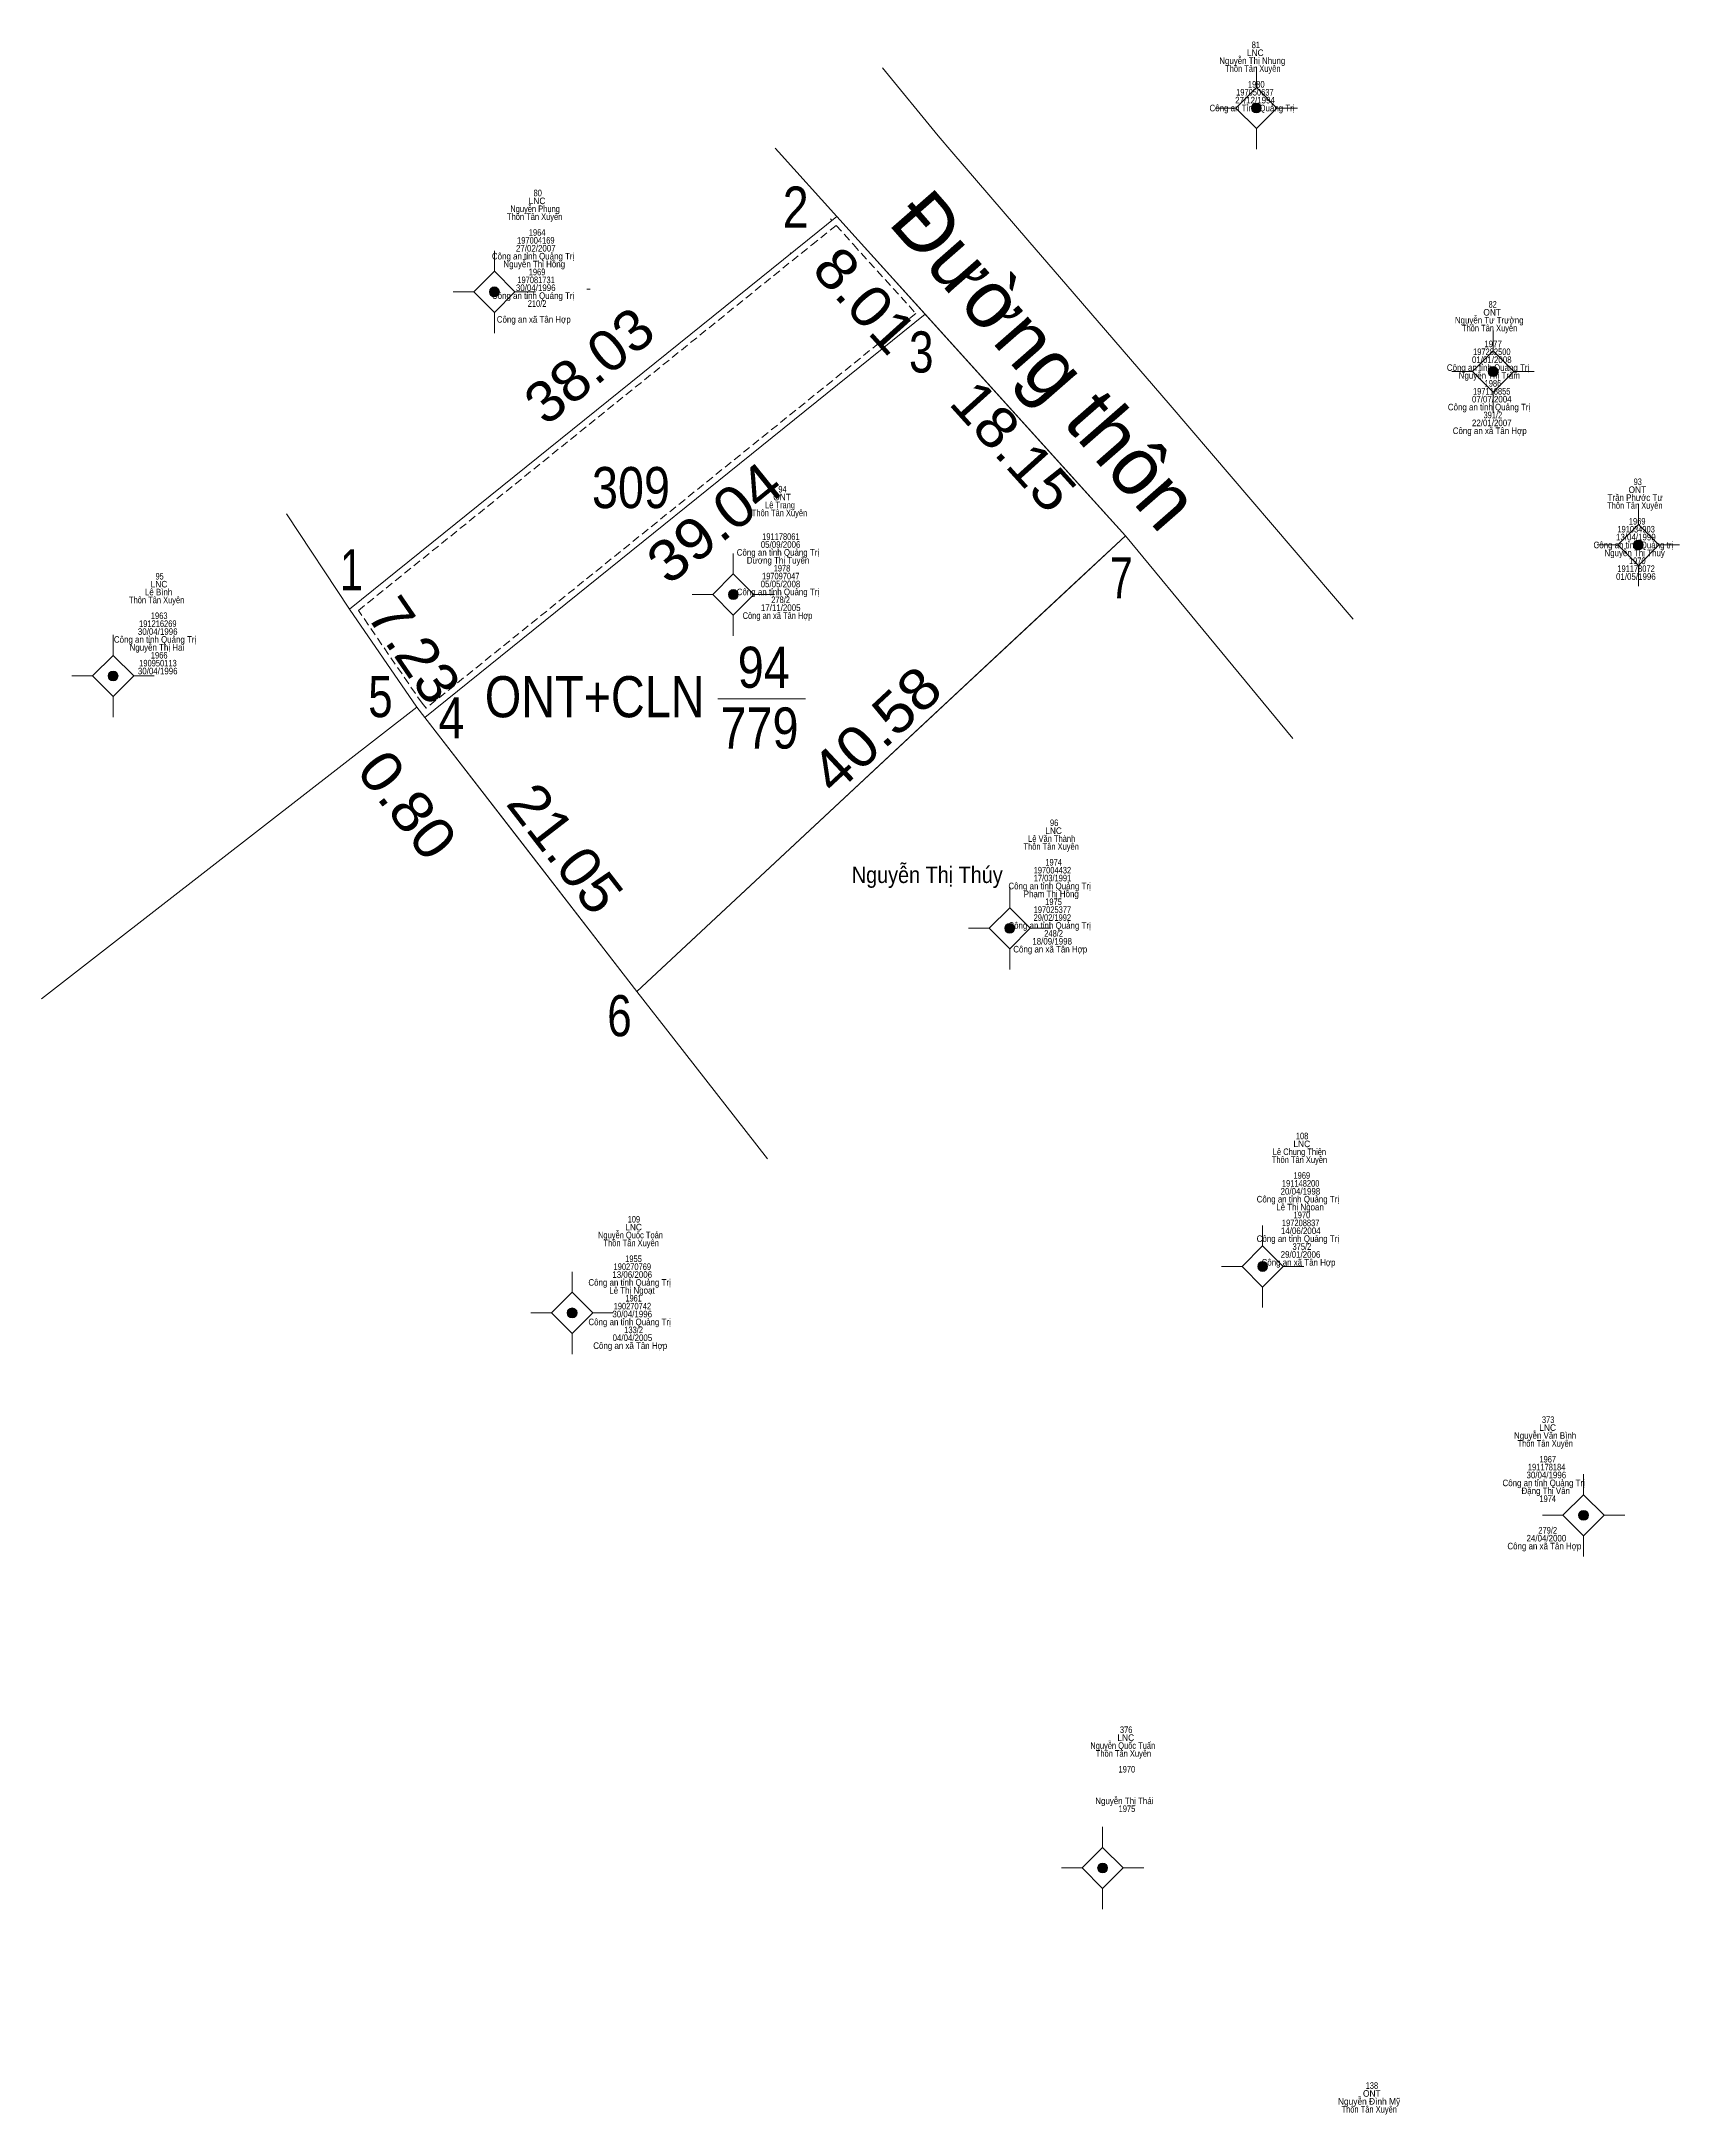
# Model space of a CAD drawing. Header units: metres. Extents: x 550999 to 552168, y 1840994 to 1841978.
# Drawn here: x 551132.8 to 551232.3, y 1841409 to 1841534.9 of the extents above; entities that cross this region are included whole.
import ezdxf
from ezdxf.enums import TextEntityAlignment as Align

# ---------------------------------------------------------------- set-up
doc = ezdxf.new("R2010")
doc.units = ezdxf.units.M
doc.header["$LTSCALE"] = 0.16
doc.linetypes.add('MEDIUM_DASHED', pattern=[4.5, 3, -1.5])
for name, color, linetype, lineweight in [('1', 7, 'Continuous', 13), ('10', 7, 'Continuous', 13), ('11', 7, 'Continuous', 13), ('13', 7, 'Continuous', 13), ('23', 7, 'Continuous', 13), ('63', 7, 'Continuous', 13)]:
    doc.layers.add(name, color=color, linetype=linetype, lineweight=lineweight)
doc.layers.add('15', color=7, linetype='Continuous')
doc.layers.add('32', color=7, linetype='Continuous')

msp = doc.modelspace()

# ---------------------------------------------------------------- hatches: boundary and pattern name
at = {"layer": '11'}
for points in [[(551206.9095, 1841530.9, 1), (551206.3095, 1841530.9, 1)], [(551160.6295, 1841519.73, 1), (551160.0295, 1841519.73, 1)], [(551221.2895, 1841514.89, 1), (551220.6895, 1841514.89, 1)], [(551230.1095, 1841504.35, 1), (551229.5095, 1841504.35, 1)], [(551175.1395, 1841501.34, 1), (551174.5395, 1841501.34, 1)], [(551137.4695, 1841496.39, 1), (551136.8695, 1841496.39, 1)], [(551191.9295, 1841481.06, 1), (551191.3295, 1841481.06, 1)], [(551207.2895, 1841460.51, 1), (551206.6895, 1841460.51, 1)], [(551165.3495, 1841457.69, 1), (551164.7495, 1841457.69, 1)], [(551226.7795, 1841445.39, 1), (551226.1795, 1841445.39, 1)], [(551197.5695, 1841423.96, 1), (551196.9695, 1841423.96, 1)]]:
    msp.add_hatch(color=256, dxfattribs=at).paths.add_polyline_path(points)

# ---------------------------------------------------------------- linework, layer by layer
at = {"layer": '1'}
for p, q in [((551179.34, 1841522.88), (551181.13, 1841524.32)), ((551151.53, 1841500.45), (551179.34, 1841522.88))]:
    msp.add_line(p, q, dxfattribs=at)
for points in [[(551179.34, 1841522.88), (551181.13, 1841524.32), (551182.43, 1841522.88)], [(551182.43, 1841522.88), (551186.5, 1841518.37), (551156.11, 1841493.86), (551155.62, 1841494.49), (551151.53, 1841500.45), (551179.34, 1841522.88)], [(551186.5, 1841518.37), (551198.66, 1841504.9), (551168.99, 1841477.21), (551156.11, 1841493.86)]]:
    msp.add_lwpolyline(points, dxfattribs=at)
at = {"layer": '1', "linetype": 'MEDIUM_DASHED'}
for points in [[(551179.59, 1841522.57), (551181.09, 1841523.77), (551182.13, 1841522.61)], [(551182.13, 1841522.61), (551185.92, 1841518.42), (551156.18, 1841494.43), (551155.94, 1841494.73), (551152.07, 1841500.37), (551179.59, 1841522.57)]]:
    msp.add_lwpolyline(points, dxfattribs=at)
at = {"layer": '10'}
for p, q in [((551183.91, 1841533.35), (551187.28, 1841529.22)), ((551187.28, 1841529.22), (551188.12, 1841528.24)), ((551179.34, 1841522.88), (551181.13, 1841524.32)), ((551151.53, 1841500.45), (551179.34, 1841522.88)), ((551195.55, 1841519.61), (551201.37, 1841512.84)), ((551201.37, 1841512.84), (551212.48, 1841499.85)), ((551195.55, 1841508.35), (551198.66, 1841504.9)), ((551147.7, 1841506.24), (551151.53, 1841500.45)), ((551195.55, 1841502), (551198.66, 1841504.9)), ((551198.66, 1841504.9), (551208.83, 1841492.59)), ((551179.8, 1841487.3), (551195.55, 1841502)), ((551151.53, 1841500.45), (551155.62, 1841494.49)), ((551155.62, 1841494.49), (551146.36, 1841487.3)), ((551155.62, 1841494.49), (551161.18, 1841487.3)), ((551146.36, 1841487.3), (551136.65, 1841479.76)), ((551161.18, 1841487.3), (551168.99, 1841477.21)), ((551168.99, 1841477.21), (551179.8, 1841487.3)), ((551136.65, 1841479.76), (551132.82, 1841476.78)), ((551168.99, 1841477.21), (551171.22, 1841474.35)), ((551171.22, 1841474.35), (551176.91, 1841467.05))]:
    msp.add_line(p, q, dxfattribs=at)
for points in [[(551177.39, 1841528.46), (551177.59, 1841528.24), (551181.13, 1841524.32)], [(551188.12, 1841528.24), (551192.73, 1841522.88), (551195.55, 1841519.61)], [(551181.13, 1841524.32), (551182.43, 1841522.88), (551195.55, 1841508.35)]]:
    msp.add_lwpolyline(points, dxfattribs=at)
at = {"layer": '11'}
for p, q in [((551206.61, 1841533.4), (551206.61, 1841532.15)), ((551205.36, 1841530.9), (551204.11, 1841530.9)), ((551209.11, 1841530.9), (551207.86, 1841530.9)), ((551206.61, 1841529.65), (551206.61, 1841528.4)), ((551160.33, 1841522.23), (551160.33, 1841520.98)), ((551159.08, 1841519.73), (551157.83, 1841519.73)), ((551162.83, 1841519.73), (551161.58, 1841519.73)), ((551160.33, 1841518.48), (551160.33, 1841517.23)), ((551220.99, 1841517.39), (551220.99, 1841516.14)), ((551219.74, 1841514.89), (551218.49, 1841514.89)), ((551223.49, 1841514.89), (551222.24, 1841514.89)), ((551220.99, 1841513.64), (551220.99, 1841512.39)), ((551229.81, 1841506.85), (551229.81, 1841505.6)), ((551174.84, 1841503.84), (551174.84, 1841502.59)), ((551228.56, 1841504.35), (551227.31, 1841504.35)), ((551232.31, 1841504.35), (551231.06, 1841504.35)), ((551229.81, 1841503.1), (551229.81, 1841501.85)), ((551173.59, 1841501.34), (551172.34, 1841501.34)), ((551177.34, 1841501.34), (551176.09, 1841501.34)), ((551174.84, 1841500.09), (551174.84, 1841498.84)), ((551137.17, 1841498.89), (551137.17, 1841497.64)), ((551135.92, 1841496.39), (551134.67, 1841496.39)), ((551139.67, 1841496.39), (551138.42, 1841496.39)), ((551137.17, 1841495.14), (551137.17, 1841493.89)), ((551191.63, 1841483.56), (551191.63, 1841482.31)), ((551190.38, 1841481.06), (551189.13, 1841481.06)), ((551194.13, 1841481.06), (551192.88, 1841481.06)), ((551191.63, 1841479.81), (551191.63, 1841478.56)), ((551206.99, 1841463.01), (551206.99, 1841461.76)), ((551165.05, 1841460.19), (551165.05, 1841458.94)), ((551205.74, 1841460.51), (551204.49, 1841460.51)), ((551209.49, 1841460.51), (551208.24, 1841460.51)), ((551206.99, 1841459.26), (551206.99, 1841458.01)), ((551163.8, 1841457.69), (551162.55, 1841457.69)), ((551167.55, 1841457.69), (551166.3, 1841457.69)), ((551165.05, 1841456.44), (551165.05, 1841455.19)), ((551226.48, 1841447.89), (551226.48, 1841446.64)), ((551225.23, 1841445.39), (551223.98, 1841445.39)), ((551228.98, 1841445.39), (551227.73, 1841445.39)), ((551226.48, 1841444.14), (551226.48, 1841442.89)), ((551197.27, 1841426.46), (551197.27, 1841425.21)), ((551196.02, 1841423.96), (551194.77, 1841423.96)), ((551199.77, 1841423.96), (551198.52, 1841423.96)), ((551197.27, 1841422.71), (551197.27, 1841421.46))]:
    msp.add_line(p, q, dxfattribs=at)
for points in [[(551206.61, 1841532.15), (551205.36, 1841530.9), (551206.61, 1841529.65), (551207.86, 1841530.9)], [(551160.33, 1841520.98), (551159.08, 1841519.73), (551160.33, 1841518.48), (551161.58, 1841519.73)], [(551220.99, 1841516.14), (551219.74, 1841514.89), (551220.99, 1841513.64), (551222.24, 1841514.89)], [(551229.81, 1841505.6), (551228.56, 1841504.35), (551229.81, 1841503.1), (551231.06, 1841504.35)], [(551174.84, 1841502.59), (551173.59, 1841501.34), (551174.84, 1841500.09), (551176.09, 1841501.34)], [(551137.17, 1841497.64), (551135.92, 1841496.39), (551137.17, 1841495.14), (551138.42, 1841496.39)], [(551191.63, 1841482.31), (551190.38, 1841481.06), (551191.63, 1841479.81), (551192.88, 1841481.06)], [(551206.99, 1841461.76), (551205.74, 1841460.51), (551206.99, 1841459.26), (551208.24, 1841460.51)], [(551165.05, 1841458.94), (551163.8, 1841457.69), (551165.05, 1841456.44), (551166.3, 1841457.69)], [(551226.48, 1841446.64), (551225.23, 1841445.39), (551226.48, 1841444.14), (551227.73, 1841445.39)], [(551197.27, 1841425.21), (551196.02, 1841423.96), (551197.27, 1841422.71), (551198.52, 1841423.96)]]:
    msp.add_lwpolyline(points, close=True, dxfattribs=at)
for centre in [(551206.6095, 1841530.9), (551160.3295, 1841519.73), (551220.9895, 1841514.89), (551229.8095, 1841504.35), (551174.8395, 1841501.34), (551137.1695, 1841496.39), (551191.6295, 1841481.06), (551206.9895, 1841460.51), (551165.0495, 1841457.69), (551226.4795, 1841445.39), (551197.2695, 1841423.96)]:
    msp.add_circle(centre, 0.3, dxfattribs=at)
at = {"layer": '13'}
for p, q in [((551165.95, 1841519.9), (551166.15, 1841519.9)), ((551173.9, 1841495.01), (551179.22, 1841495.01))]:
    msp.add_line(p, q, dxfattribs=at)
at = {"layer": '23'}
for p, q in [((551183.91, 1841533.35), (551187.28, 1841529.22)), ((551187.28, 1841529.22), (551188.12, 1841528.24)), ((551195.55, 1841519.61), (551201.37, 1841512.84)), ((551201.37, 1841512.84), (551212.48, 1841499.85)), ((551195.55, 1841508.35), (551198.66, 1841504.9)), ((551198.66, 1841504.9), (551208.83, 1841492.59))]:
    msp.add_line(p, q, dxfattribs=at)
for points in [[(551177.39, 1841528.46), (551177.59, 1841528.24), (551181.13, 1841524.32)], [(551188.12, 1841528.24), (551192.73, 1841522.88), (551195.55, 1841519.61)], [(551181.13, 1841524.32), (551182.43, 1841522.88), (551195.55, 1841508.35)]]:
    msp.add_lwpolyline(points, dxfattribs=at)
at = {"layer": '63', "linetype": 'MEDIUM_DASHED'}
for p, q in [((551180.74, 1841524.17), (551180.82, 1841524.07)), ((551178.29, 1841522.1), (551178.33, 1841522.06))]:
    msp.add_line(p, q, dxfattribs=at)

# ---------------------------------------------------------------- texts
at = {"layer": '1', "width": 0.85}
msp.add_text('309', height=2.5, dxfattribs=at).set_placement((551168.625, 1841506.59), align=Align.CENTER)
at = {"layer": '13'}
msp.add_text('Đường thôn', height=3.5, rotation=311.208, dxfattribs=at).set_placement((551200.7833, 1841504.9458), align=Align.RIGHT)
at = {"layer": '13', "width": 0.85}
for s, p in [('94', (551176.69, 1841495.67)), ('779', (551176.43, 1841491.98))]:
    msp.add_text(s, height=2.5, dxfattribs=at).set_placement(p, align=Align.CENTER)
msp.add_text('ONT+CLN ', height=2.5, dxfattribs=at).set_placement((551173.88, 1841493.88), align=Align.RIGHT)
at = {"layer": '15'}
for s, width, p in [('81', 0.75, (551206.58, 1841534.54)), ('Nguyễn Thị Nhung', 0.9, (551206.36, 1841533.58)), ('LNC', 0.95, (551206.54, 1841534.06)), ('Thôn Tân Xuyên', 0.85, (551206.395, 1841533.1)), (' 1980', 0.85, (551206.54, 1841532.14)), (' Công an Tỉnh Quảng Trị', 0.9, (551206.28, 1841530.7)), (' 27/12/1994', 0.9, (551206.46, 1841531.18)), (' 197050637', 0.85, (551206.455, 1841531.66)), ('Nguyễn Phụng', 0.85, (551162.8, 1841524.58)), ('LNC', 0.95, (551162.92, 1841525.06)), ('80', 0.85, (551162.96, 1841525.54)), ('Thôn Tân Xuyên', 0.85, (551162.775, 1841524.1)), ('27/02/2007', 0.9, (551162.845, 1841522.18)), ('197004169', 0.85, (551162.845, 1841522.66)), ('1964', 0.85, (551162.925, 1841523.14)), ('Công an tỉnh Quảng Trị', 0.9, (551162.68, 1841521.7)), ('Nguyễn Thị Hồng', 0.9, (551162.75, 1841521.22)), ('1969', 0.85, (551162.92, 1841520.74)), ('30/04/1996', 0.9, (551162.84, 1841519.78)), ('197081731', 0.85, (551162.86, 1841520.26)), ('Công an tỉnh Quảng Trị', 0.9, (551162.68, 1841519.3)), ('210/2', 0.85, (551162.925, 1841518.82)), ('ONT', 0.95, (551220.93, 1841518.29)), ('82', 0.8, (551220.96, 1841518.77)), ('Công an xã Tân Hợp', 0.9, (551162.72, 1841517.86)), ('Nguyễn Tư Trường', 0.9, (551220.75, 1841517.81)), ('Thôn Tân Xuyên', 0.85, (551220.775, 1841517.33)), (' 197282500', 0.85, (551220.845, 1841515.89)), (' 1977', 0.9, (551220.92, 1841516.37)), ('Công an tỉnh Quảng Trị', 0.9, (551220.68, 1841514.93)), ('Nguyễn Thị Trâm', 0.9, (551220.76, 1841514.45)), (' 01/01/2008', 0.9, (551220.84, 1841515.41)), (' 197118855', 0.85, (551220.84, 1841513.49)), (' 1986', 0.85, (551220.915, 1841513.97)), (' Công an tỉnh Quảng Trị', 0.9, (551220.675, 1841512.53)), (' 07/07/2004', 0.9, (551220.84, 1841513.01)), (' 391/2', 0.85, (551220.91, 1841512.05)), (' Công an xã Tân Hợp', 0.9, (551220.715, 1841511.09)), (' 22/01/2007', 0.9, (551220.84, 1841511.57)), ('ONT', 0.95, (551177.8, 1841507.06)), ('94', 0.85, (551177.83, 1841507.54)), ('Trần Phước Tư', 0.9, (551229.615, 1841507.03)), ('ONT', 0.95, (551229.75, 1841507.51)), ('93', 0.8, (551229.775, 1841507.99)), ('Thôn Tân Xuyên', 0.85, (551177.645, 1841506.1)), ('Lê Trang ', 0.85, (551177.74, 1841506.58)), ('Thôn Tân Xuyên', 0.85, (551229.595, 1841506.55)), ('1969', 0.85, (551229.74, 1841505.59)), ('191178061', 0.85, (551177.73, 1841504.66)), ('13/04/1999', 0.9, (551229.66, 1841504.63)), ('191034903', 0.85, (551229.675, 1841505.11)), ('Công an tỉnh Quảng Trị', 0.9, (551177.55, 1841503.7)), ('Dương Thị Tuyển ', 0.9, (551177.625, 1841503.22)), ('05/09/2006', 0.9, (551177.71, 1841504.18)), ('Công an tỉnh Quảng trị', 0.9, (551229.51, 1841504.15)), ('Nguyễn Thị Thuý', 0.9, (551229.585, 1841503.67)), ('1970', 0.85, (551229.745, 1841503.19)), ('LNC', 0.95, (551139.96, 1841501.77)), ('95', 0.8, (551139.995, 1841502.25)), ('05/05/2008', 0.9, (551177.705, 1841501.78)), ('197097047', 0.85, (551177.72, 1841502.26)), ('1978', 0.85, (551177.795, 1841502.74)), ('01/05/1996', 0.9, (551229.66, 1841502.23)), ('191178072', 0.85, (551229.67, 1841502.71)), ('Thôn Tân Xuyên', 0.85, (551139.815, 1841500.81)), ('Lê Bình', 0.9, (551139.935, 1841501.29)), ('Công an tỉnh Quảng Trị', 0.9, (551177.55, 1841501.3)), ('278/2 ', 0.85, (551177.775, 1841500.82)), ('191216269', 0.85, (551139.885, 1841499.37)), ('1963', 0.85, (551139.97, 1841499.85)), ('Công an xã Tân Hợp ', 0.85, (551177.59, 1841499.86)), ('17/11/2005', 0.9, (551177.72, 1841500.34)), ('Công an tỉnh Quảng Trị', 0.9, (551139.72, 1841498.41)), ('Nguyễn Thị Hai', 0.9, (551139.83, 1841497.93)), ('30/04/1996', 0.9, (551139.88, 1841498.89)), ('190950113', 0.85, (551139.895, 1841496.97)), ('1966', 0.85, (551139.97, 1841497.45)), ('30/04/1996', 0.9, (551139.88, 1841496.49)), ('LNC', 0.95, (551194.29, 1841486.79)), ('96', 0.85, (551194.325, 1841487.27)), ('Thôn Tân Xuyên', 0.85, (551194.145, 1841485.83)), ('Lê Văn Thành', 0.85, (551194.175, 1841486.31)), ('197004432', 0.85, (551194.22, 1841484.39)), ('1974', 0.85, (551194.295, 1841484.87)), ('Công an tỉnh Quảng Trị', 0.9, (551194.05, 1841483.43)), ('Phạm Thị Hồng', 0.9, (551194.15, 1841482.95)), ('17/03/1991', 0.85, (551194.225, 1841483.91)), ('197025377', 0.85, (551194.22, 1841481.99)), ('1975', 0.85, (551194.29, 1841482.47)), ('Công an tỉnh Quảng Trị', 0.9, (551194.05, 1841481.03)), ('29/02/1992', 0.85, (551194.215, 1841481.51)), ('248/2', 0.85, (551194.295, 1841480.55)), ('Công an xã Tân Hợp', 0.9, (551194.09, 1841479.59)), ('18/09/1998', 0.9, (551194.205, 1841480.07)), ('LNC', 0.95, (551209.37, 1841467.76)), ('108', 0.85, (551209.385, 1841468.24)), ('Thôn Tân Xuyên', 0.85, (551209.225, 1841466.8)), ('Lê Chung Thiện', 0.85, (551209.225, 1841467.28)), ('191148200', 0.85, (551209.3, 1841465.36)), ('1969', 0.85, (551209.37, 1841465.84)), ('Công an tỉnh Quảng Trị', 0.9, (551209.13, 1841464.4)), ('20/04/1998', 0.9, (551209.285, 1841464.88)), ('109', 0.85, (551168.8, 1841463.18)), ('Lê Thị Ngoan', 0.9, (551209.26, 1841463.92)), ('197208837', 0.85, (551209.3, 1841462.96)), ('1970', 0.85, (551209.375, 1841463.44)), ('Nguyễn Quốc Toản', 0.85, (551168.595, 1841462.22)), ('Thôn Tân Xuyên', 0.85, (551168.635, 1841461.74)), ('LNC', 0.95, (551168.78, 1841462.7)), ('Công an tỉnh Quảng Trị', 0.9, (551209.13, 1841462)), ('14/06/2004', 0.9, (551209.305, 1841462.48)), ('375/2', 0.85, (551209.375, 1841461.52)), ('190270769', 0.85, (551168.705, 1841460.3)), ('1955', 0.85, (551168.78, 1841460.78)), ('Công an xã Tân Hợp', 0.9, (551209.17, 1841460.56)), ('29/01/2006', 0.9, (551209.29, 1841461.04)), ('Công an tỉnh Quảng Trị', 0.9, (551168.54, 1841459.34)), ('13/06/2006', 0.9, (551168.7, 1841459.82)), ('Lê Thị Ngoạt', 0.9, (551168.685, 1841458.86)), ('190270742', 0.85, (551168.71, 1841457.9)), ('1961', 0.8, (551168.785, 1841458.38)), ('Công an tỉnh Quảng Trị', 0.9, (551168.54, 1841456.94)), ('30/04/1996', 0.9, (551168.7, 1841457.42)), ('133/2', 0.85, (551168.785, 1841456.46)), ('Công an xã Tân Hợp', 0.9, (551168.58, 1841455.5)), ('04/04/2005', 0.9, (551168.71, 1841455.98)), ('Nguyễn Văn Bình', 0.9, (551224.145, 1841450.04)), ('LNC', 0.95, (551224.3, 1841450.52)), ('373', 0.85, (551224.33, 1841451)), ('Thôn Tân Xuyên', 0.85, (551224.155, 1841449.56)), ('30/04/1996', 0.9, (551224.22, 1841447.64)), ('191178184', 0.85, (551224.24, 1841448.12)), ('1967', 0.85, (551224.305, 1841448.6)), ('Công an tỉnh Quảng Trị', 0.9, (551224.06, 1841447.16)), ('Đặng Thị Vân', 0.9, (551224.185, 1841446.68)), ('1974', 0.85, (551224.305, 1841446.2)), ('24/04/2000', 0.9, (551224.225, 1841443.8)), ('279/2', 0.85, (551224.305, 1841444.28)), ('Công an xã Tân Hợp', 0.9, (551224.1, 1841443.32)), ('Nguyễn Quốc Tuấn', 0.85, (551198.495, 1841431.2)), ('LNC', 0.95, (551198.68, 1841431.68)), ('376', 0.85, (551198.7, 1841432.16)), ('Thôn Tân Xuyên', 0.85, (551198.535, 1841430.72)), (' 1970', 0.85, (551198.68, 1841429.76)), (' Nguyễn Thị Thái', 0.9, (551198.525, 1841427.84)), (' 1975', 0.85, (551198.685, 1841427.36)), ('ONT', 0.95, (551213.62, 1841410.06)), ('138', 0.85, (551213.625, 1841410.54)), ('Nguyễn Đình Mỹ', 0.95, (551213.455, 1841409.58)), ('Thôn Tân Xuyên', 0.85, (551213.465, 1841409.1))]:
    msp.add_text(s, height=0.4, dxfattribs=dict(at, width=width)).set_placement(p, align=Align.CENTER)
at = {"layer": '32', "width": 0.9}
msp.add_text('Nguyễn Thị Thúy', height=1, dxfattribs=at).set_placement((551186.62, 1841483.81), align=Align.CENTER)
at = {"layer": '63'}
for s, width, p in [(' 2', 0.85, (551179.42, 1841523.63)), (' 3', 0.8, (551187, 1841514.83)), (' 1', 0.75, (551152.34, 1841501.59)), ('7', 0.75, (551199.1, 1841501.11)), (' 5', 0.8, (551154.15, 1841493.89)), (' 4', 0.85, (551158.51, 1841492.6)), ('6', 0.8, (551168.67, 1841474.5))]:
    msp.add_text(s, height=2.5, dxfattribs=dict(at, width=width)).set_placement(p, align=Align.RIGHT)
for s, rotation, width, p in [('8.01', 312.067, 1.1, (551181.9074, 1841518.3775)), ('38.03', 38.883, 1.05, (551166.8703, 1841514.2811)), ('18.15', 312.074, 1.1, (551190.9373, 1841509.5226)), ('39.04', 38.887, 1.1, (551174.4803, 1841504.7317)), ('7.23', 304.46, 1.05, (551154.4334, 1841497.2723)), ('40.58', 43.023, 1.1, (551184.3521, 1841492.2304)), ('0.80', 307.875, 1.1, (551154.0576, 1841487.7874)), ('21.05', 307.725, 1.05, (551163.655, 1841485.1498))]:
    msp.add_text(s, height=2.5, rotation=rotation, dxfattribs=dict(at, width=width)).set_placement(p, align=Align.CENTER)

doc.saveas('drawing.dxf')
